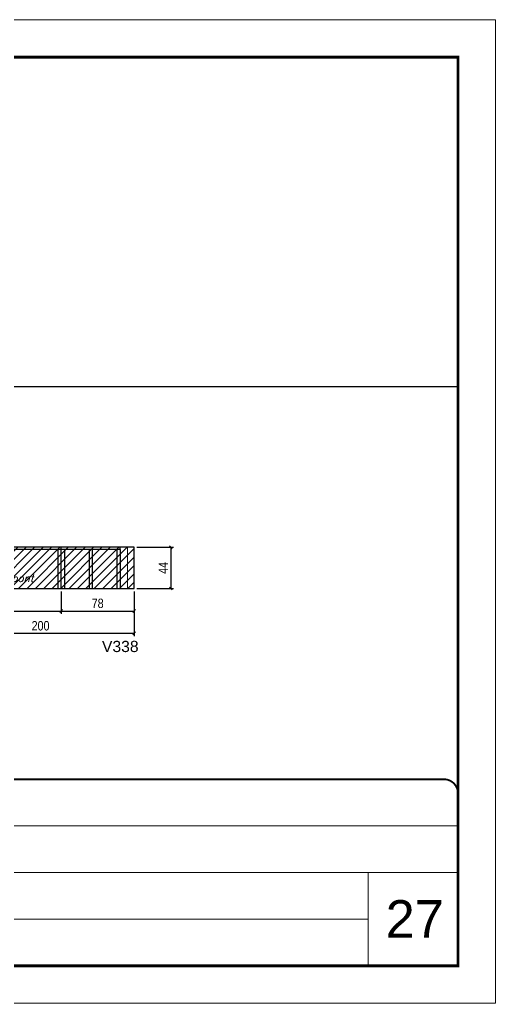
# Model space of a CAD drawing. Extents: x 137137 to 143418, y 10464 to 34486.
# Drawn here: x 141298 to 141806, y 26544 to 27594 of the extents above; entities that cross this region are included whole.
import ezdxf

# ---------------------------------------------------------------- set-up
doc = ezdxf.new("R2010")
doc.units = 0
doc.linetypes.add('CONTINUO', pattern=[0])
doc.linetypes.add('DASHED', pattern=[0.75, 0.5, -0.25])
for name, color, linetype in [('5', 5, 'Continuous'), ('COTA', 241, 'Continuous'), ('Painéis', 200, 'Continuous'), ('SARR_2.2x7', 40, 'Continuous'), ('SARR_3.5x7', 81, 'Continuous'), ('texto', 7, 'Continuous')]:
    doc.layers.add(name, color=color, linetype=linetype)
for name, color, linetype, lineweight in [('CARIMBO', 255, 'Continuous', 9), ('Folhas', 255, 'Continuous', 9), ('Hachura', 251, 'Continuous', 9), ('Sarr 2.2x7', 40, 'Continuous', 9), ('SARRAFO DE PRESSAO', 251, 'DASHED', 9)]:
    doc.layers.add(name, color=color, linetype=linetype, lineweight=lineweight)
doc.styles.add('ARIAL', font='arial.ttf')
doc.styles.add('COTA TECNICA', font='techl___.ttf', dxfattribs={"height": 10})
doc.styles.add('Romans', font='romans.shx')
doc.styles.get("Standard").update_dxf_attribs({"font": 'arial.ttf'})
doc.dimstyles.new('PAINEL', dxfattribs={"dimtxt": 10, "dimasz": 3, "dimexe": 3, "dimexo": 3, "dimgap": 3, "dimtad": 1, "dimdec": 1, "dimzin": 12, "dimdsep": 46, "dimtxsty": 'COTA TECNICA', "dimblk1": 'OBLIQUE', "dimblk2": 'OBLIQUE', "dimsah": 1, "dimcen": 0.9, "dimclrd": 4, "dimclre": 4, "dimclrt": 240, "dimadec": 1, "dimazin": 3, "dimtfac": 1, "dimtdec": 1, "dimtmove": 0, "dimatfit": 3, "dimfxl": 1, "dimtolj": 1, "dimtzin": 12, "dimarcsym": 0})

# ---------------------------------------------------------------- blocks, each defined once
blk = doc.blocks.new('9999999999')
at = {"color": 30, "linetype": 'CONTINUO'}
for p, q in [((98564.6, 34379.6), (99584, 34379.6)), ((98564.6, 34329.8), (99488, 34329.8)), ((99584, 34329.8), (99488, 34329.8)), ((99488, 34329.8), (99488, 34230.2)), ((98564.6, 34280), (99488, 34280))]:
    blk.add_line(p, q, dxfattribs=at)
at = {"color": 30, "linetype": 'CONTINUO', "const_width": 2}
blk.add_lwpolyline([(99584, 34230.2), (99584, 34414.4, 0.414214), (99569, 34429.4), (98229, 34429.4, 0.414214), (98214, 34414.4), (98214, 34245.2, 0.414214), (98229, 34230.2), (99584, 34230.2)], format="xyb", dxfattribs=at)
at = {"layer": 'Folhas'}
blk.add_lwpolyline([(98139, 34190.2), (99624, 34190.2), (99624, 35240.2), (98139, 35240.2)], close=True, dxfattribs=at)
at = {"layer": 'Folhas', "color": 30, "const_width": 3}
blk.add_lwpolyline([(98214, 34230.2), (99584, 34230.2), (99584, 35200.2), (98214, 35200.2)], close=True, dxfattribs=at)
blk = doc.blocks.new('_Oblique')
at = {"color": 0, "linetype": 'ByBlock', "lineweight": -2}
blk.add_line((-0.5, -0.5), (0.5, 0.5), dxfattribs=at)
blk = doc.blocks.new('*D1129')
at = {"layer": 'COTA', "color": 4, "linetype": 'ByBlock', "lineweight": -2, "transparency": 16777216}
for p, q in [((141220, 26984.1), (141220, 26936.2)), ((141420, 26984.1), (141420, 26936.2)), ((141420, 26939.2), (141220, 26939.2))]:
    blk.add_line(p, q, dxfattribs=at)
at = {"layer": 'Defpoints', "color": 0, "linetype": 'ByBlock', "transparency": 16777216}
for p in [(141220, 26987.1), (141420, 26987.1), (141220, 26939.2)]:
    blk.add_point(p, dxfattribs=at)
at = {"layer": 'COTA', "color": 4, "linetype": 'ByBlock', "lineweight": -2, "transparency": 16777216, "xscale": 3, "yscale": 3, "zscale": 3, "rotation": 180}
blk.add_blockref('_Oblique', (141220, 26939.2), dxfattribs=at)
at = {"layer": 'COTA', "color": 4, "linetype": 'ByBlock', "lineweight": -2, "transparency": 16777216, "xscale": 3, "yscale": 3, "zscale": 3}
blk.add_blockref('_Oblique', (141420, 26939.2), dxfattribs=at)
at = {"layer": 'COTA', "color": 240, "linetype": 'ByBlock', "transparency": 16777216, "insert": (141320, 26947.3), "char_height": 10, "attachment_point": 5, "style": 'COTA TECNICA'}
blk.add_mtext('\\A1;200', dxfattribs=at)
blk = doc.blocks.new('*D1130')
at = {"layer": 'COTA', "color": 4, "linetype": 'ByBlock', "lineweight": -2, "transparency": 16777216}
for p, q in [((141423, 27031.1), (141462.1, 27031.1)), ((141459.1, 27031.1), (141459.1, 26987.1)), ((141423, 26987.1), (141462.1, 26987.1))]:
    blk.add_line(p, q, dxfattribs=at)
at = {"layer": 'Defpoints', "color": 0, "linetype": 'ByBlock', "transparency": 16777216}
for p in [(141420, 27031.1), (141420, 26987.1), (141459.1, 26987.1)]:
    blk.add_point(p, dxfattribs=at)
at = {"layer": 'COTA', "color": 4, "linetype": 'ByBlock', "lineweight": -2, "transparency": 16777216, "xscale": 3, "yscale": 3, "zscale": 3}
for p, rotation in [((141459.1, 27031.1), 90), ((141459.1, 26987.1), 270)]:
    blk.add_blockref('_Oblique', p, dxfattribs=dict(at, rotation=rotation))
at = {"layer": 'COTA', "color": 240, "linetype": 'ByBlock', "transparency": 16777216, "insert": (141451, 27009.1), "char_height": 10, "attachment_point": 5, "rotation": 90, "style": 'COTA TECNICA'}
blk.add_mtext('\\A1;44', dxfattribs=at)
blk = doc.blocks.new('*D1131')
at = {"layer": 'COTA', "color": 4, "linetype": 'ByBlock', "lineweight": -2, "transparency": 16777216}
for p, q in [((141220, 26984.1), (141220, 26960.1)), ((141342, 26984.1), (141342, 26960.1)), ((141220, 26963.1), (141342, 26963.1))]:
    blk.add_line(p, q, dxfattribs=at)
at = {"layer": 'Defpoints', "color": 0, "linetype": 'ByBlock', "transparency": 16777216}
for p in [(141220, 26987.1), (141342, 26987.1), (141342, 26963.1)]:
    blk.add_point(p, dxfattribs=at)
at = {"layer": 'COTA', "color": 4, "linetype": 'ByBlock', "lineweight": -2, "transparency": 16777216, "xscale": 3, "yscale": 3, "zscale": 3, "rotation": 180}
blk.add_blockref('_Oblique', (141220, 26963.1), dxfattribs=at)
at = {"layer": 'COTA', "color": 4, "linetype": 'ByBlock', "lineweight": -2, "transparency": 16777216, "xscale": 3, "yscale": 3, "zscale": 3}
blk.add_blockref('_Oblique', (141342, 26963.1), dxfattribs=at)
at = {"layer": 'COTA', "color": 240, "linetype": 'ByBlock', "transparency": 16777216, "insert": (141281, 26971.1), "char_height": 10, "attachment_point": 5, "style": 'COTA TECNICA'}
blk.add_mtext('\\A1;122', dxfattribs=at)
blk = doc.blocks.new('*D1132')
at = {"layer": 'COTA', "color": 4, "linetype": 'ByBlock', "lineweight": -2, "transparency": 16777216}
for p, q in [((141342, 26984.1), (141342, 26960.1)), ((141420, 26984.1), (141420, 26960.1)), ((141342, 26963.1), (141420, 26963.1))]:
    blk.add_line(p, q, dxfattribs=at)
at = {"layer": 'Defpoints', "color": 0, "linetype": 'ByBlock', "transparency": 16777216}
for p in [(141342, 26987.1), (141420, 26987.1), (141420, 26963.1)]:
    blk.add_point(p, dxfattribs=at)
at = {"layer": 'COTA', "color": 4, "linetype": 'ByBlock', "lineweight": -2, "transparency": 16777216, "xscale": 3, "yscale": 3, "zscale": 3, "rotation": 180}
blk.add_blockref('_Oblique', (141342, 26963.1), dxfattribs=at)
at = {"layer": 'COTA', "color": 4, "linetype": 'ByBlock', "lineweight": -2, "transparency": 16777216, "xscale": 3, "yscale": 3, "zscale": 3}
blk.add_blockref('_Oblique', (141420, 26963.1), dxfattribs=at)
at = {"layer": 'COTA', "color": 240, "linetype": 'ByBlock', "transparency": 16777216, "insert": (141381, 26971.2), "char_height": 10, "attachment_point": 5, "style": 'COTA TECNICA'}
blk.add_mtext('\\A1;78', dxfattribs=at)

msp = doc.modelspace()

# ---------------------------------------------------------------- hatches: boundary and pattern name
at = {"layer": 'Hachura', "linetype": 'ByBlock'}
h = msp.add_hatch(dxfattribs=at)
h.set_pattern_fill('ANSI31', color=256, scale=2)
h.set_pattern_definition([(45, (40.1795, -3417.0487), (-4.49012806, 4.49012806), [])])
h.paths.add_polyline_path([(141420.03, 27031.09), (141220.03, 27031.09), (141220.03, 26987.09), (141420.03, 26987.09)])
h.paths.add_polyline_path([(141247.25, 26988.78), (141314.87, 26988.78), (141320.37, 27004.75), (141252.75, 27004.75)], flags=24)

# ---------------------------------------------------------------- linework, layer by layer
at = {"layer": 'COTA', "linetype": 'ByBlock'}
msp.add_line((140395.79, 27202.58), (141765.79, 27202.58), dxfattribs=at)
at = {"layer": 'Painéis', "linetype": 'ByBlock'}
msp.add_line((141342.03, 26987.09), (141342.03, 27031.09), dxfattribs=at)
msp.add_lwpolyline([(141220.03, 26987.09), (141420.03, 26987.09), (141420.03, 27031.09), (141220.03, 27031.09)], close=True, dxfattribs=at)
at = {"layer": 'Sarr 2.2x7'}
msp.add_line((141413.03, 27031.09), (141413.03, 26987.09), dxfattribs=at)
at = {"layer": 'SARR_2.2x7', "linetype": 'Continuous'}
for p, q in [((141342.03, 27028.89), (141235.03, 27028.89)), ((141405.03, 27028.89), (141342.03, 27028.89)), ((141405.03, 27028.89), (141405.03, 27031.09))]:
    msp.add_line(p, q, dxfattribs=at)
at = {"layer": 'SARR_3.5x7'}
for p, q in [((141338.53, 27028.89), (141338.53, 26987.09)), ((141345.53, 27028.89), (141345.53, 26987.09)), ((141371.78, 27028.89), (141371.78, 26987.09)), ((141375.28, 27028.89), (141375.28, 26987.09)), ((141401.53, 27028.89), (141401.53, 26987.09)), ((141405.03, 27028.89), (141405.03, 26987.09))]:
    msp.add_line(p, q, dxfattribs=at)

# ---------------------------------------------------------------- block references
at = {"layer": 'SARRAFO DE PRESSAO', "color": 6, "linetype": 'ByBlock'}
msp.add_blockref('9999999999', (42181.81, -7645.88), dxfattribs=at)

# ---------------------------------------------------------------- texts
at = {"layer": '5', "linetype": 'Continuous'}
msp.add_text('V338', height=12, rotation=0.00004, dxfattribs=at).set_placement((141385.57, 26919.26))
at = {"layer": 'CARIMBO', "style": 'ARIAL'}
msp.add_text('27', height=40, dxfattribs=at).set_placement((141688.65, 26614.47))
at = {"layer": 'texto', "color": 2, "insert": (141283.81, 26996.77), "char_height": 8, "attachment_point": 5, "style": 'Romans'}
msp.add_mtext('{\\Q19;\\C256;4 1/2pont}', dxfattribs=at)

# ---------------------------------------------------------------- dimensions: what is measured, and where the dimension line sits
at = {"layer": 'COTA', "linetype": 'ByBlock'}
dim = msp.add_linear_dim(base=(141459.1, 26987.09), p1=(141420.03, 27031.09), p2=(141420.03, 26987.09), angle=90, dimstyle='PAINEL', dxfattribs=at)
dim.commit()
dim.dimension.update_dxf_attribs({"geometry": '*D1130', "text_midpoint": (141451.02, 27009.09)})
dim = msp.add_linear_dim(base=(141220.03, 26939.19), p1=(141420.03, 26987.09), p2=(141220.03, 26987.09), dimstyle='PAINEL', dxfattribs=at)
dim.commit()
dim.dimension.update_dxf_attribs({"geometry": '*D1129', "text_midpoint": (141320.03, 26939.19), "dimtype": 160})
for base, p1, p2, picture, middle in [((141342.03, 26963.09), (141220.03, 26987.09), (141342.03, 26987.09), '*D1131', (141281.03, 26971.15)), ((141420.03, 26963.09), (141342.03, 26987.09), (141420.03, 26987.09), '*D1132', (141381.03, 26971.18))]:
    dim = msp.add_linear_dim(base=base, p1=p1, p2=p2, dimstyle='PAINEL', dxfattribs=at)
    dim.commit()
    dim.dimension.update_dxf_attribs({"geometry": picture, "text_midpoint": middle})

doc.saveas('drawing.dxf')
